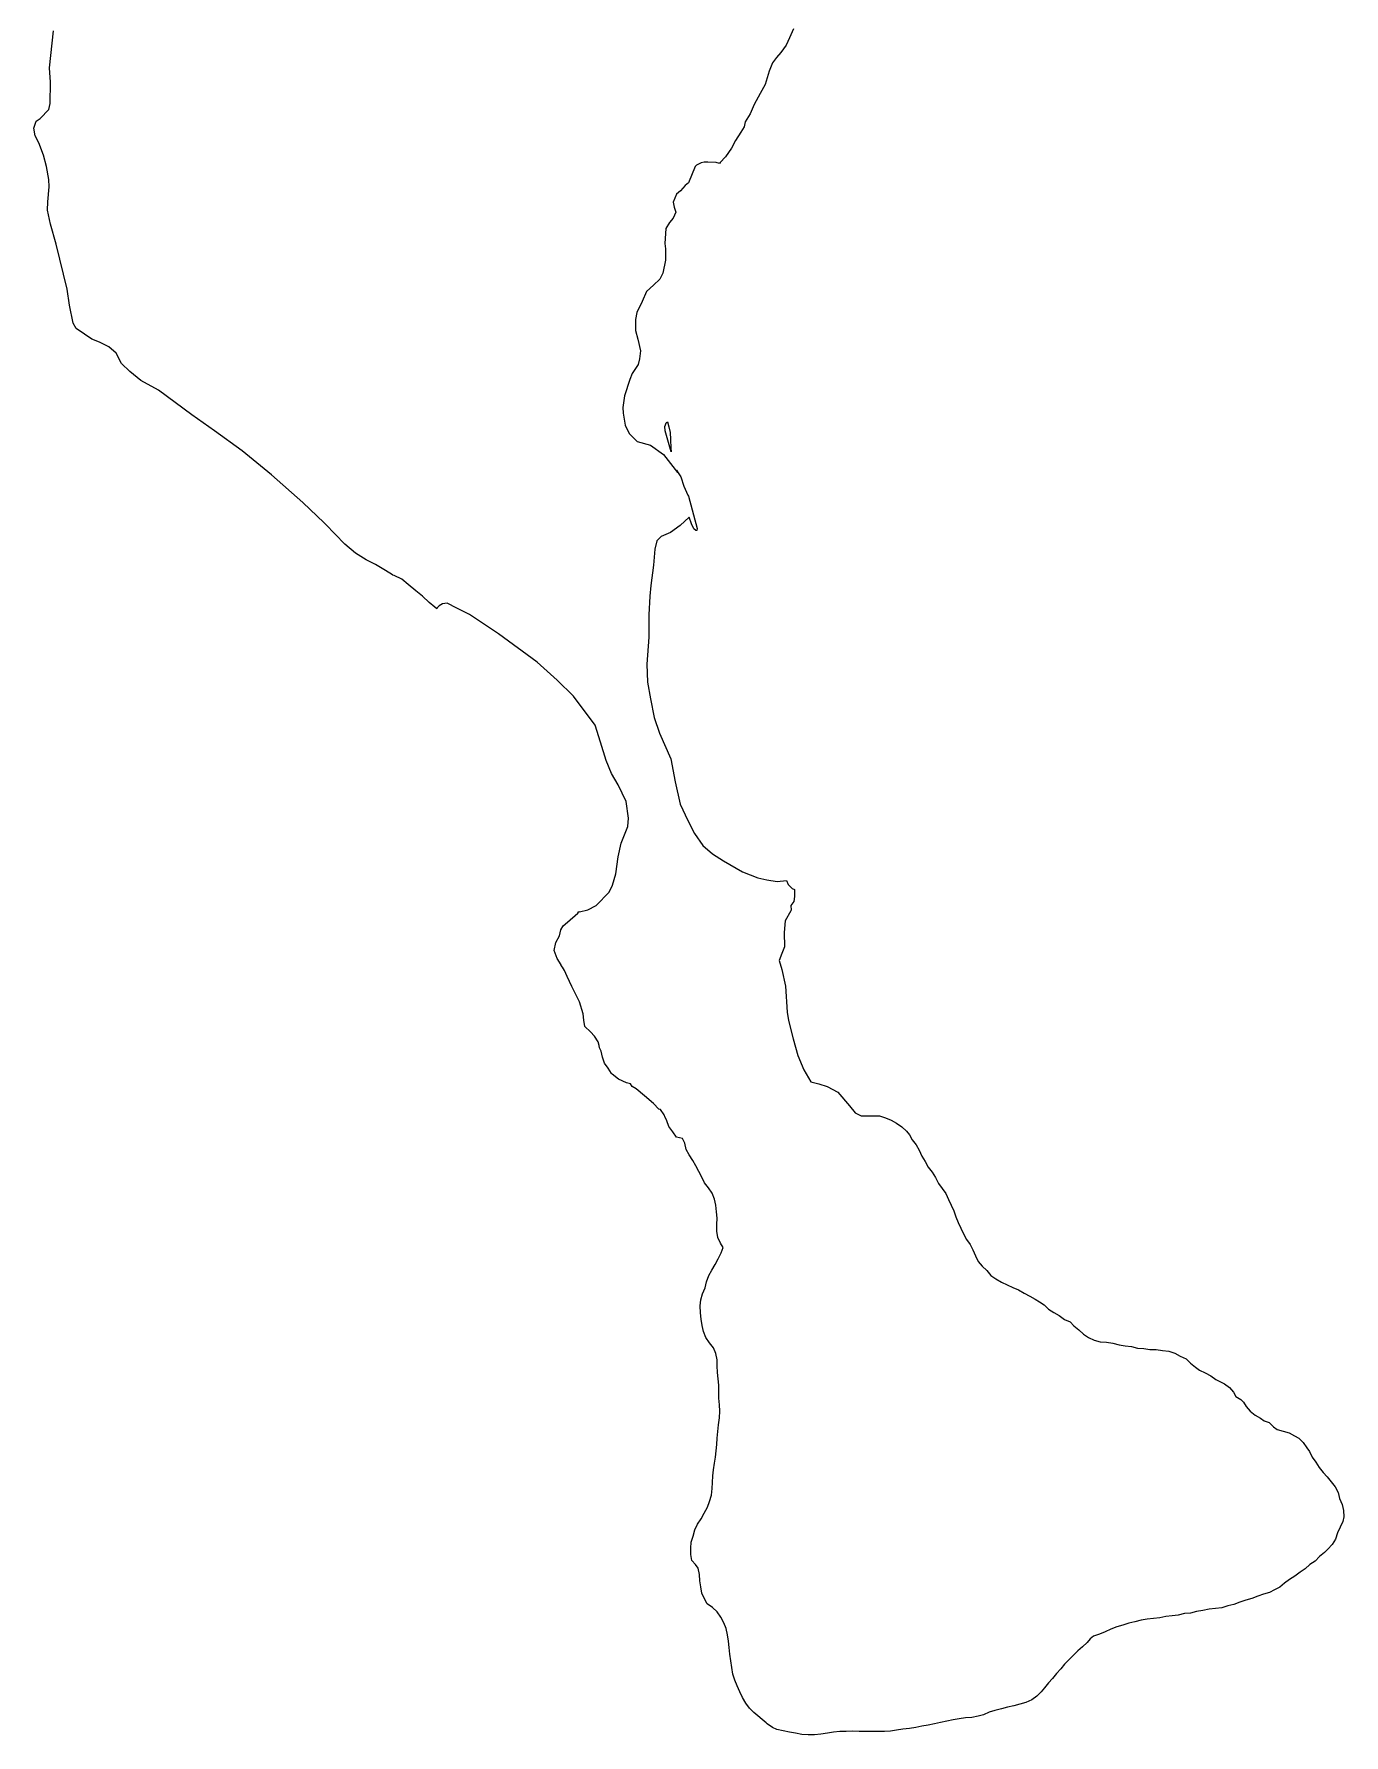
# Model space of a CAD drawing. Header units: inches. Extents: x 1341578 to 1502124, y 557203 to 748561.
# Drawn here: x 1497946 to 1500077, y 597024 to 599790 of the extents above; entities that cross this region are included whole.
import ezdxf

# ---------------------------------------------------------------- set-up
doc = ezdxf.new("R2010")
doc.units = ezdxf.units.IN
doc.header["$MEASUREMENT"] = 0
doc.layers.add('Zipcode', color=7, linetype='Continuous')

msp = doc.modelspace()

# ---------------------------------------------------------------- linework, layer by layer
at = {"layer": 'Zipcode'}
msp.add_lwpolyline([(1499181.4, 599798.4), (1499174.9, 599783.6), (1499169.2, 599771.5), (1499160.8, 599760), (1499153.6, 599751.8), (1499147.1, 599743), (1499141.4, 599729.7), (1499134.9, 599708), (1499127, 599692.9), (1499117.3, 599675.5), (1499110.9, 599660.2), (1499102.7, 599647.2), (1499100.8, 599638.9), (1499095.3, 599630.2), (1499086.7, 599616.5), (1499080.4, 599604.2), (1499070.7, 599590.1), (1499062.1, 599581.1), (1499061, 599579.5), (1499055.7, 599580.7), (1499042.1, 599581.7), (1499035.8, 599581.3), (1499031.3, 599580.4), (1499023.6, 599576.4), (1499021.1, 599574.3), (1499010.6, 599548), (1499004.9, 599543.3), (1498997.2, 599535), (1498991, 599529.7), (1498985.6, 599516.2), (1498987, 599508.5), (1498989.9, 599500.1), (1498985.7, 599490.4), (1498979.5, 599483.3), (1498973.6, 599473.5), (1498971.9, 599449.3), (1498972.8, 599440.4), (1498973.2, 599422.4), (1498968.6, 599401.1), (1498963.8, 599391.4), (1498953.3, 599381.7), (1498942, 599371.2), (1498935.1, 599355.2), (1498926.3, 599337.1), (1498924.2, 599325.5), (1498924, 599308), (1498927.9, 599293.9), (1498932.6, 599274.8), (1498931, 599261.8), (1498928.4, 599252.7), (1498918.6, 599237.7), (1498915, 599228), (1498906.5, 599201.5), (1498903.8, 599182.4), (1498904.4, 599173.3), (1498907.5, 599154), (1498913.9, 599140.4), (1498926.8, 599127.6), (1498948.7, 599121.3), (1498969.9, 599106.2), (1498992.4, 599077), (1498991.3, 599080.5), (1498991.7, 599079.8), (1498997.8, 599069.7), (1499002.8, 599054.9), (1499009.2, 599040.1), (1499010.3, 599038.3), (1499024.6, 598985.9), (1499024.2, 598982.6), (1499022.4, 598982.6), (1499019, 598985.3), (1499015.4, 598993.6), (1499011.3, 599004.3), (1498996.8, 598990.5), (1498981.2, 598979.3), (1498965.9, 598972.8), (1498958.9, 598966), (1498955.6, 598952.3), (1498953.7, 598926.1), (1498949.1, 598893.1), (1498947.7, 598876.1), (1498945.8, 598845.6), (1498946, 598809.4), (1498942.8, 598765.1), (1498943.9, 598736.2), (1498948.4, 598708.7), (1498954.5, 598678.7), (1498963.2, 598652.9), (1498981.8, 598611.5), (1498989, 598574.1), (1498997, 598537.7), (1499009.4, 598511.3), (1499020, 598490.2), (1499034, 598470.6), (1499049.6, 598457), (1499067.3, 598445.4), (1499098.1, 598427.7), (1499123.4, 598418), (1499137.7, 598414.7), (1499154.8, 598412.1), (1499169.7, 598413.5), (1499172.5, 598407), (1499178.8, 598400.8), (1499182.8, 598399.1), (1499183.1, 598387.3), (1499181.5, 598379.6), (1499176.9, 598372.9), (1499177.6, 598365.1), (1499177, 598364.3), (1499167.5, 598347.9), (1499166, 598328.9), (1499166.4, 598306), (1499162.1, 598294.8), (1499157.7, 598283.6), (1499162.4, 598268.7), (1499168, 598241.9), (1499170.7, 598199.3), (1499173.3, 598185.7), (1499180.8, 598156.1), (1499188.4, 598129.1), (1499197.8, 598106), (1499209.5, 598086.1), (1499222.6, 598082.8), (1499236.1, 598078.5), (1499253.4, 598069.4), (1499272.1, 598047.2), (1499281.5, 598035.8), (1499291.1, 598030.7), (1499321, 598030.8), (1499330.6, 598027.8), (1499339.9, 598024), (1499349, 598019.3), (1499357.2, 598013.1), (1499364.9, 598006), (1499370, 597999.9), (1499374.4, 597991.8), (1499380.9, 597983.9), (1499385.6, 597974.9), (1499389.8, 597965.3), (1499395.5, 597956.6), (1499400.3, 597947.6), (1499406.6, 597939.1), (1499412.3, 597930.5), (1499416.9, 597921.2), (1499423.1, 597913), (1499428.8, 597904.5), (1499433.3, 597895), (1499437.5, 597885.7), (1499442.1, 597876.6), (1499445.2, 597866.7), (1499449, 597857.3), (1499453.3, 597848.1), (1499457.9, 597839.1), (1499462.6, 597830), (1499468.6, 597821.7), (1499472.8, 597813), (1499477.1, 597803.5), (1499481.4, 597794.2), (1499488, 597786.3), (1499495.5, 597779.4), (1499502.1, 597771.4), (1499510.5, 597765.8), (1499519.3, 597760.6), (1499528.6, 597756.3), (1499538, 597752.1), (1499547.3, 597748), (1499556.6, 597742.9), (1499565.5, 597737.6), (1499574.5, 597732.7), (1499581.4, 597728.3), (1499588.8, 597723.8), (1499596, 597716.5), (1499604.6, 597711.3), (1499613.5, 597706.1), (1499621.8, 597700), (1499631, 597695.8), (1499637.3, 597689.5), (1499645, 597682.9), (1499652.8, 597676.2), (1499661.2, 597670.4), (1499670.3, 597666.3), (1499680.1, 597663.4), (1499690.4, 597663), (1499700.6, 597661.5), (1499710.7, 597658.8), (1499720.6, 597657.1), (1499730.9, 597655.8), (1499740.8, 597653.4), (1499750.8, 597652.6), (1499761, 597651.1), (1499771.3, 597651.1), (1499781.5, 597649.4), (1499791.5, 597648.3), (1499801.4, 597645.1), (1499810.3, 597640.3), (1499819.8, 597636), (1499827, 597629), (1499834.9, 597622.3), (1499841.7, 597617.3), (1499850.9, 597613), (1499859.9, 597608.3), (1499868.1, 597602.4), (1499874.4, 597599.1), (1499882.1, 597595.3), (1499890.3, 597589.4), (1499896.6, 597581.6), (1499900.8, 597574.6), (1499908.6, 597569.8), (1499913, 597565.4), (1499917.3, 597558.3), (1499924, 597550.6), (1499931.9, 597544.3), (1499940.6, 597539.2), (1499946.8, 597535.2), (1499954.7, 597532.5), (1499961.9, 597525.4), (1499967.8, 597521), (1499977.6, 597518.3), (1499987.1, 597515.3), (1499996.2, 597510.9), (1500003.2, 597507), (1500010, 597499.6), (1500016.2, 597491.4), (1500020.3, 597485.1), (1500024.8, 597475.9), (1500030.9, 597467.8), (1500036.1, 597459.1), (1500042.5, 597451.3), (1500049.3, 597443.8), (1500055.7, 597435.9), (1500061.9, 597427.8), (1500067, 597418.8), (1500069.3, 597408.8), (1500073.8, 597399.3), (1500075.7, 597389.3), (1500076.5, 597379.2), (1500074.6, 597371.3), (1500070.3, 597362.1), (1500065.7, 597352.8), (1500062.9, 597342.8), (1500057.1, 597334.2), (1500050.4, 597326.3), (1500044.8, 597320.8), (1500036.8, 597314.4), (1500029.4, 597307.1), (1500021.1, 597301.3), (1500013.3, 597294.7), (1500005, 597288.9), (1499996.6, 597282.7), (1499988, 597277.3), (1499979.9, 597271.3), (1499972.3, 597264.9), (1499963.3, 597260.2), (1499955.5, 597256.1), (1499945.8, 597253), (1499936.2, 597250), (1499926.6, 597246.4), (1499916.7, 597243.5), (1499907.1, 597240.3), (1499897.4, 597236.5), (1499887.5, 597234.3), (1499877.6, 597231.1), (1499867.5, 597229.8), (1499857.2, 597228.6), (1499846.9, 597226.7), (1499836.9, 597225.2), (1499827.1, 597222.5), (1499816.9, 597221.6), (1499807, 597219.3), (1499796.9, 597217.9), (1499786.6, 597217.1), (1499776.8, 597215), (1499766.6, 597213.8), (1499756.6, 597212.5), (1499746.5, 597210.9), (1499736.5, 597208.1), (1499726.7, 597206.3), (1499716.9, 597203.1), (1499706.9, 597200.3), (1499697.4, 597196.6), (1499688.3, 597192), (1499679, 597188.4), (1499669.3, 597184.9), (1499663.6, 597180.8), (1499658.6, 597174.8), (1499651.3, 597167.8), (1499643.8, 597161), (1499636.5, 597153.9), (1499629.3, 597146.9), (1499622.1, 597139.6), (1499615.8, 597131.7), (1499609.2, 597124.1), (1499602.5, 597116.3), (1499595.9, 597108.9), (1499589.4, 597101.2), (1499584.1, 597094.7), (1499577, 597087.6), (1499568.8, 597081.7), (1499559.3, 597077.1), (1499549.1, 597074.4), (1499539.3, 597071.6), (1499529.4, 597069.3), (1499519.3, 597066.6), (1499508.9, 597064.1), (1499499.3, 597061.3), (1499490.1, 597057.3), (1499481.3, 597054.7), (1499471, 597052.8), (1499460.9, 597052.1), (1499450.7, 597050.8), (1499440.8, 597048.8), (1499430.5, 597046.6), (1499420.4, 597044.4), (1499410.3, 597042.4), (1499400.3, 597040.3), (1499390.2, 597038.9), (1499380, 597036.6), (1499369.7, 597034.8), (1499359.1, 597033.8), (1499348.9, 597032.4), (1499339, 597030.4), (1499329, 597030.2), (1499318.9, 597029.9), (1499308.3, 597029.8), (1499298, 597029.8), (1499287.8, 597030.1), (1499277.5, 597030.3), (1499267, 597030.2), (1499256.8, 597029.9), (1499246.3, 597028.7), (1499236.3, 597027.3), (1499225.8, 597025.7), (1499215.6, 597024.3), (1499205.1, 597024.5), (1499194.8, 597025.1), (1499184.6, 597027.1), (1499174.5, 597029), (1499164.3, 597031), (1499154.3, 597033.4), (1499146.8, 597036.5), (1499138.5, 597042.4), (1499137, 597044.2), (1499116.8, 597060.7), (1499116.7, 597060.8), (1499109.8, 597068), (1499103.8, 597076.1), (1499098.5, 597085), (1499093.9, 597094.7), (1499089.8, 597104.2), (1499086, 597113.6), (1499082.7, 597123.3), (1499080.8, 597133.9), (1499079.2, 597144.9), (1499077.6, 597155.6), (1499076.6, 597166.5), (1499075.4, 597176.8), (1499073.7, 597187), (1499071.5, 597197.5), (1499067.8, 597206.9), (1499062.9, 597216), (1499057.2, 597224.6), (1499049.6, 597231.4), (1499040.7, 597237.4), (1499036.4, 597245.6), (1499032.3, 597255), (1499030.4, 597265), (1499029, 597275.2), (1499028.1, 597285.5), (1499026.3, 597295.6), (1499021.9, 597301.4), (1499016.1, 597307.9), (1499014.3, 597317.8), (1499014, 597328), (1499014.9, 597337.9), (1499018.1, 597347.7), (1499020.9, 597357.9), (1499025.2, 597367), (1499031.3, 597375.8), (1499036, 597385), (1499041.2, 597394.6), (1499044.8, 597403.9), (1499047.8, 597414.4), (1499049, 597425), (1499049.6, 597435), (1499050, 597445.4), (1499051.3, 597455.6), (1499053, 597466.2), (1499054.4, 597476.2), (1499055.4, 597486.4), (1499056.6, 597496.8), (1499057.2, 597506.8), (1499058, 597517.6), (1499059.2, 597528.8), (1499060.9, 597539.8), (1499061.3, 597550.7), (1499060.8, 597560.9), (1499060, 597572), (1499059.9, 597582.4), (1499059.8, 597592.9), (1499058.6, 597603.6), (1499057.4, 597613.8), (1499056.9, 597624.3), (1499057, 597634.4), (1499054.9, 597644.3), (1499051.2, 597654), (1499044.6, 597662.1), (1499038.6, 597670.8), (1499035.1, 597680.2), (1499032.8, 597690.3), (1499031.2, 597700.3), (1499030, 597710.7), (1499029.4, 597721.9), (1499030.4, 597731.9), (1499033.2, 597741.6), (1499037.4, 597751.2), (1499039.8, 597761.1), (1499043.6, 597771.1), (1499048.4, 597780), (1499053.8, 597789.1), (1499058.5, 597798.3), (1499063.8, 597808.2), (1499066.8, 597816.7), (1499062.4, 597823.9), (1499058, 597833.2), (1499056.4, 597843.4), (1499056.6, 597854.4), (1499057.1, 597864.8), (1499055.9, 597874.7), (1499055, 597885.6), (1499052.8, 597895.6), (1499048.7, 597905.2), (1499043.2, 597914.1), (1499036.7, 597921.9), (1499032, 597931.2), (1499027.4, 597940.4), (1499022.6, 597949.8), (1499017.3, 597958.5), (1499011.6, 597967.7), (1499006.4, 597976.4), (1499004.6, 597986.3), (1499000.6, 597994), (1498990.8, 597996.4), (1498984.8, 598004.7), (1498978.7, 598013.6), (1498975, 598022.9), (1498971.9, 598029.9), (1498971.3, 598031.1), (1498970.7, 598032.5), (1498964.9, 598041.3), (1498962.1, 598041.6), (1498953.8, 598051.1), (1498938.9, 598063.6), (1498925.5, 598074.7), (1498918.9, 598078.9), (1498916.3, 598083.2), (1498909.6, 598084.5), (1498896.6, 598090.7), (1498886.2, 598098.5), (1498885.4, 598099.7), (1498879.7, 598108.2), (1498874.1, 598116.6), (1498870.7, 598126.4), (1498868.2, 598136.3), (1498865.9, 598141.3), (1498865.3, 598145.3), (1498863.4, 598151.2), (1498857.6, 598160.6), (1498850.8, 598167.6), (1498841.9, 598176.4), (1498840, 598186.6), (1498839.1, 598196.6), (1498833.4, 598216.5), (1498820.5, 598241.2), (1498813.3, 598257.6), (1498808.9, 598267.3), (1498805.3, 598272.9), (1498803.5, 598275.2), (1498803.2, 598276.3), (1498796.7, 598286.8), (1498791.9, 598299.9), (1498794.7, 598312.6), (1498800.4, 598323.8), (1498802.8, 598333.6), (1498806.4, 598340.1), (1498813.4, 598345.8), (1498830.5, 598360.6), (1498832.3, 598363), (1498833, 598362.8), (1498846.5, 598366), (1498860.4, 598372.7), (1498881.5, 598394.5), (1498886.8, 598406.1), (1498892.1, 598424.5), (1498895.9, 598452.3), (1498901.2, 598474.5), (1498911.7, 598501.3), (1498913, 598515.1), (1498909.2, 598542.1), (1498896.1, 598569), (1498885.4, 598587.5), (1498876.4, 598608.7), (1498867.2, 598638.7), (1498858.7, 598665.9), (1498823.3, 598713.4), (1498797.1, 598739.4), (1498764.1, 598768.6), (1498701.6, 598814.5), (1498654.4, 598845.9), (1498633.9, 598856.2), (1498618, 598864.4), (1498610.6, 598863.5), (1498604.9, 598860.2), (1498601.3, 598856.2), (1498601.1, 598855.5), (1498597.9, 598858), (1498588.8, 598865.8), (1498577.8, 598876), (1498567.1, 598884.3), (1498554.4, 598894.6), (1498544.4, 598903.4), (1498531.9, 598909.4), (1498529.4, 598910), (1498528.9, 598910.6), (1498517.5, 598917.8), (1498501.3, 598927.6), (1498486.2, 598934.9), (1498468.8, 598945.7), (1498451.4, 598960.3), (1498420.2, 598992.8), (1498418, 598995), (1498383.1, 599028.4), (1498332.4, 599073.1), (1498284.7, 599111.9), (1498239.7, 599144.6), (1498202.9, 599170.7), (1498148.5, 599210.6), (1498119.6, 599226.6), (1498101.9, 599240.9), (1498088.4, 599254.3), (1498079.5, 599271.2), (1498067.6, 599281.5), (1498052.7, 599289.1), (1498039.8, 599293.9), (1498028, 599302), (1498014.8, 599310.8), (1498009.6, 599319.7), (1498003.5, 599349.1), (1497999.7, 599374.9), (1497981.8, 599447.9), (1497972.9, 599480.8), (1497968.2, 599503.2), (1497968.4, 599517), (1497970.7, 599541.2), (1497970.1, 599553.5), (1497966.4, 599574.5), (1497961.4, 599592.7), (1497953.7, 599612.8), (1497948, 599624.2), (1497946, 599636.7), (1497949.8, 599648.4), (1497955.8, 599652.3), (1497970, 599667.3), (1497972.5, 599677), (1497972.9, 599711.4), (1497971.3, 599734.8), (1497977.5, 599794.9)], dxfattribs=at)
msp.add_lwpolyline([(1498981.9, 599116.4), (1498982.3, 599110.8), (1498972.3, 599144.5), (1498972, 599151.5), (1498972.9, 599154.4), (1498974.2, 599157.7), (1498976.3, 599159.1), (1498978.2, 599151.3), (1498980.4, 599142.1), (1498981.3, 599130.8)], close=True, dxfattribs=at)

doc.saveas('drawing.dxf')
